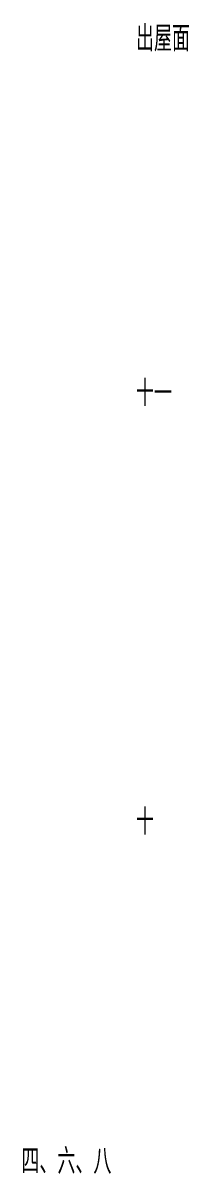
# Model space of a CAD drawing. Extents: x -3200781797 to -8106663, y 494714 to 1244925.
# Drawn here: x -8398631 to -8366360, y 936902 to 1160573 of the extents above; entities that cross this region are included whole.
import ezdxf
from ezdxf.enums import TextEntityAlignment as Align

# ---------------------------------------------------------------- set-up
doc = ezdxf.new("R2010")
doc.units = 0
doc.header["$LTSCALE"] = 1000
doc.header["$MEASUREMENT"] = 0
doc.layers.add('3#4#5#$0$TEXT', color=7, linetype='Continuous')
doc.layers.add('3#4#5#模板$0$TEXT', color=7, linetype='Continuous')
doc.styles.add('3#4#5#$0$TSSD_Rein', font='tssdeng.shx', dxfattribs={"width": 0.7, "bigfont": 'hztxt.shx'})
doc.styles.add('3#4#5#模板$0$TSSD_Rein', font='tssdeng.shx', dxfattribs={"width": 0.7, "bigfont": 'hztxt.shx'})

msp = doc.modelspace()

# ---------------------------------------------------------------- texts
at = {"layer": '3#4#5#$0$TEXT', "style": '3#4#5#$0$TSSD_Rein', "width": 0.7}
for s, p in [('十一', (-8376667.9, 1084640.9)), ('十', (-8376667.9, 1001354.2)), ('四、六、八', (-8398939.1, 935372))]:
    msp.add_text(s, height=5000, dxfattribs=at).set_placement(p, align=Align.BOTTOM_LEFT)
at = {"layer": '3#4#5#模板$0$TEXT', "style": '3#4#5#模板$0$TSSD_Rein', "width": 0.7}
for s, p in [('出屋面', (-8376667.9, 1153559)), ('十一', (-8376667.9, 1084640.9)), ('十', (-8376667.9, 1001354.2)), ('四、六、八', (-8398939.1, 935372))]:
    msp.add_text(s, height=5000, dxfattribs=at).set_placement(p, align=Align.BOTTOM_LEFT)

doc.saveas('drawing.dxf')
